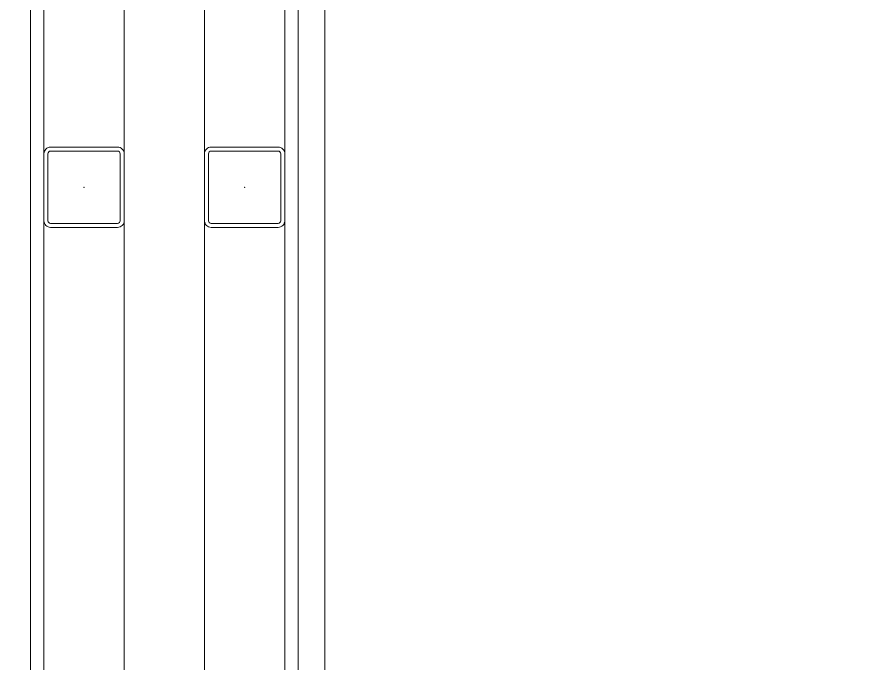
# Model space of a CAD drawing. Extents: x -1133 to 23780, y -1311 to 8245.
# Drawn here: x 13051.5 to 13114.6, y 1603.4 to 1651.7 of the extents above; entities that cross this region are included whole.
import ezdxf

# ---------------------------------------------------------------- set-up
doc = ezdxf.new("R2010")
doc.units = 0
doc.header["$MEASUREMENT"] = 0
doc.linetypes.add('DOT2', pattern=[0.125, 0, -0.125])
doc.linetypes.add('HIDDEN', pattern=[0.375, 0.25, -0.125])
doc.layers.get('0').update_dxf_attribs({"color": 9, "lineweight": 9})
for name, color, linetype, lineweight in [('06B', 9, 'Continuous', 9), ('06D', 9, 'Continuous', 9), ('10', 9, 'Continuous', 9), ('11', 9, 'Continuous', 9), ('20', 9, 'DOT2', 9), ('35', 9, 'Continuous', 9), ('40', 9, 'Continuous', 9), ('40B', 9, 'Continuous', 9)]:
    doc.layers.add(name, color=color, linetype=linetype, lineweight=lineweight)

# ---------------------------------------------------------------- blocks, each defined once
blk = doc.blocks.new('prf-60x60')
for points in [[(-2.5, -6), (2.5, -6, 0.414214), (3, -5.5), (3, -0.5, 0.414214), (2.5, 0), (-2.5, 0, 0.414214), (-3, -0.5), (-3, -5.5, 0.414214)], [(-2.5, -5.7), (2.5, -5.7, 0.414214), (2.7, -5.5), (2.7, -0.5, 0.414214), (2.5, -0.3), (-2.5, -0.3, 0.414214), (-2.7, -0.5), (-2.7, -5.5, 0.414214)]]:
    blk.add_lwpolyline(points, format="xyb", close=True)
at = {"color": 252}
blk.add_point((0, -3), dxfattribs=at)
blk = doc.blocks.new('p-2. kat planı')
at = {"layer": '06D'}
blk.add_lwpolyline([(13059.5, 1700), (13059.5, 1580.488), (13065.5, 1580.488), (13065.5, 1700)], dxfattribs=at)
at = {"layer": '11'}
for points in [[(13072.5, 1701), (13052.5, 1701), (13052.5, 1574), (13072.5, 1574)], [(13071.5, 1700), (13053.5, 1700), (13053.5, 1575), (13071.5, 1575)]]:
    blk.add_lwpolyline(points, close=True, dxfattribs=at)
at = {"layer": '20', "linetype": 'HIDDEN'}
blk.add_lwpolyline([(16671.487, 2158.026, 0.152192), (13054.425, 1065.279, 0.152192)], format="xyb", dxfattribs=at)
at = {"layer": '40'}
blk.add_lwpolyline([(13054.425, 704.149, -0.030791), (13682.752, 1104.544), (13576.464, 1296.454, -0.024013), (14116.777, 1562.653), (14175.158, 1426.959), (14212.085, 1442.777), (14154.086, 1578.715, -0.023167), (14698.586, 1781.775), (14742.744, 1640.763), (14781.905, 1653.342), (14736.686, 1793.872, -0.023228), (15300.092, 1942.429), (15330.546, 1797.881), (15369.843, 1806.215), (15339.157, 1950.68, -0.024001), (15933.76, 2044.81), (15957.627, 1826.735, -0.029535), (16671.447, 1862.427), (16671.447, 2206.094), (16650.5, 2206.094, 0.149972), (13055.865, 1124.027), (13054.425, 1124.027)], format="xyb", close=True, dxfattribs=at)
at = {"layer": '40B'}
blk.add_lwpolyline([(13052.5, 1837.5), (13052.5, 1065.503), (13054.425, 1065.503, -0.152186), (16671.447, 2158.211), (16671.447, 2226.094), (16672.5, 2226.094), (16672.5, 2372.5), (15945, 2372.5), (15945, 2365), (14187.5, 2363), (14187.5, 2825), (13845, 2825), (13845, 1845), (13845, 1837.5)], format="xyb", close=True, dxfattribs=at)
at = {"layer": '10'}
for p in [(13056.5, 1642), (13068.5, 1642)]:
    blk.add_blockref('prf-60x60', p, dxfattribs=at)

msp = doc.modelspace()

# ---------------------------------------------------------------- linework, layer by layer
at = {"layer": '06B'}
for points in [[(13055.865, 1124.027, -0.149972), (16650.5, 2206.094)], [(13033.607, 1157.262, -0.075525), (14783.962, 1979.921, -0.075525)]]:
    msp.add_lwpolyline(points, format="xyb", dxfattribs=at)
at = {"layer": '20', "linetype": 'HIDDEN'}
for points in [[(13074.5, 1250.478, -0.146575), (16650.5, 2301.358, -0.146575)], [(13074.5, 1209.101, -0.147553), (16652.5, 2266.705)]]:
    msp.add_lwpolyline(points, format="xyb", dxfattribs=at)
at = {"layer": '35'}
msp.add_lwpolyline([(16650.5, 2363), (16650.5, 2272.981, 0.147272), (13074.5, 1216.591), (13074.5, 1835), (13854.5, 1835), (13854.5, 2483.5), (13840.443, 2489.8), (13837.5, 2489.8), (13837.5, 2570.2), (13840.5, 2570.2), (13854.5, 2576.5), (13854.5, 2580), (13854.5, 2657), (13835.5, 2657), (13835.5, 2763), (13854.5, 2763), (13854.5, 2803), (14182.5, 2803), (14182.5, 2363)], format="xyb", close=True, dxfattribs=at)
msp.add_lwpolyline([(16670.804, 1862.432, 0.158669), (13096.043, 734.156, 0.158669)], format="xyb", dxfattribs=at)

# ---------------------------------------------------------------- block references
msp.add_blockref('p-2. kat planı', (0, 0))

doc.saveas('drawing.dxf')
